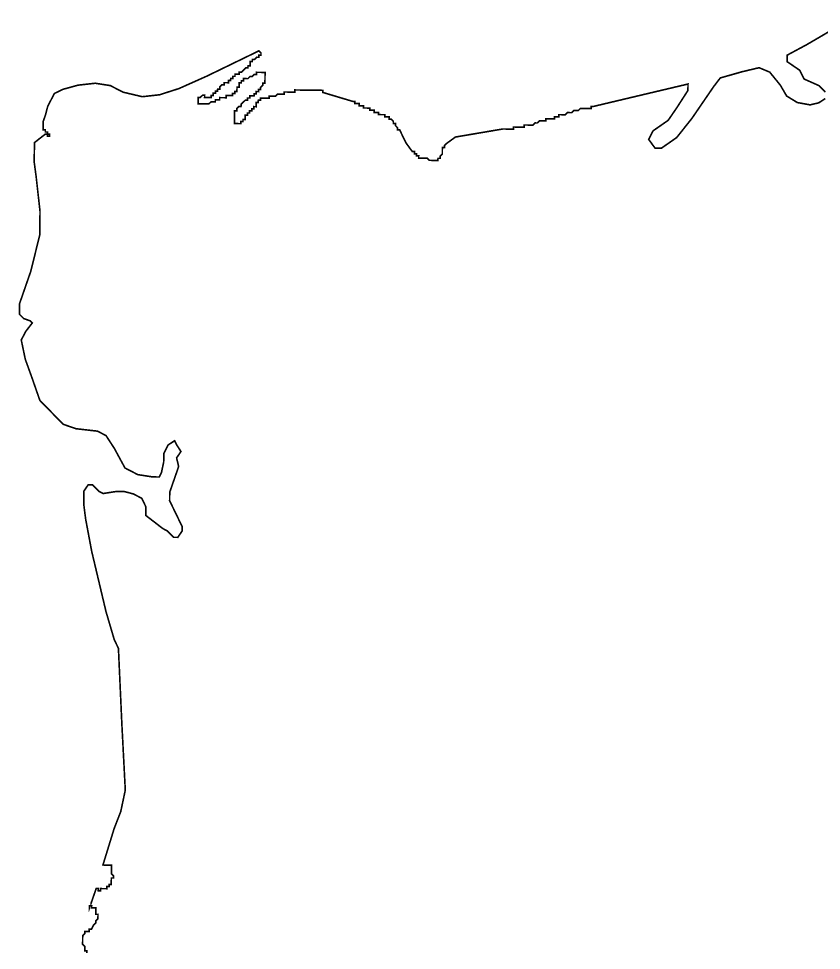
# Model space of a CAD drawing. Header units: metres. Extents: x 257673 to 289848, y 2129691 to 2228029.
# Drawn here: x 260395 to 261881, y 2166350 to 2168076 of the extents above; entities that cross this region are included whole.
import ezdxf

# ---------------------------------------------------------------- set-up
doc = ezdxf.new("R2010")
doc.units = ezdxf.units.M
doc.header["$MEASUREMENT"] = 0
doc.layers.add('HAZARDS LINE', color=1, linetype='Continuous')

msp = doc.modelspace()

# ---------------------------------------------------------------- linework, layer by layer
at = {"layer": 'HAZARDS LINE', "lineweight": 18}
for points in [[(261934, 2168074.3, 2.98, 2.98, 0), (261853.9, 2168027.5, 2.98, 2.98, 0), (261817.8, 2168008.1, 2.98, 2.98, 0), (261817.7, 2167996.2, 2.98, 2.98, 0), (261829.5, 2167988.1, 2.98, 2.98, 0), (261841.3, 2167980, 2.98, 2.98, 0), (261849.1, 2167964, 2.98, 2.98, 0), (261876.8, 2167951.7, 2.98, 2.98, 0), (261888.6, 2167939.6, 2.98, 2.98, 0)], [(261888.4, 2167927.7, 2.98, 2.98, 0), (261876.4, 2167919.9, 2.98, 2.98, 0), (261860.4, 2167916.1, 2.98, 2.98, 0), (261836.6, 2167920.4, 2.98, 2.98, 0), (261816.9, 2167932.5, 2.98, 2.98, 0), (261805.2, 2167952.6, 2.98, 2.98, 0), (261785.6, 2167976.7, 2.98, 2.98, 0), (261765.9, 2167984.9, 2.98, 2.98, 0), (261733.9, 2167977.3, 2.98, 2.98, 0), (261694, 2167965.9, 2.98, 2.98, 0), (261681.9, 2167950.1, 2.98, 2.98, 0), (261641.4, 2167890.9, 2.98, 2.98, 0), (261613.2, 2167855.5, 2.98, 2.98, 0), (261585.1, 2167835.9, 2.98, 2.98, 0), (261573.2, 2167836.1, 2.98, 2.98, 0), (261561.4, 2167852.1, 2.98, 2.98, 0), (261569.6, 2167868, 2.98, 2.98, 0), (261597.6, 2167887.5, 2.98, 2.98, 0), (261613.8, 2167911.2, 2.98, 2.98, 0), (261634.1, 2167942.7, 2.98, 2.98, 0), (261634.3, 2167954.7, 2.98, 2.98, 0), (261618.3, 2167950.9, 2.98, 2.98, 0), (261554.5, 2167935.8, 2.98, 2.98, 0), (261458.8, 2167913.1, 2.98, 2.98, 0), (261454.8, 2167913.1, 2.98, 2.98, 0), (261454.8, 2167909.1, 2.98, 2.98, 0), (261450.8, 2167909.2, 2.98, 2.98, 0), (261446.8, 2167909.2, 2.98, 2.98, 0), (261442.8, 2167909.3, 2.98, 2.98, 0), (261438.9, 2167909.3, 2.98, 2.98, 0), (261434.9, 2167909.4, 2.98, 2.98, 0), (261430.9, 2167905.4, 2.98, 2.98, 0), (261426.9, 2167905.5, 2.98, 2.98, 0), (261422.9, 2167905.5, 2.98, 2.98, 0), (261418.9, 2167901.6, 2.98, 2.98, 0), (261414.9, 2167901.7, 2.98, 2.98, 0), (261410.9, 2167901.7, 2.98, 2.98, 0), (261406.9, 2167897.8, 2.98, 2.98, 0), (261402.9, 2167897.8, 2.98, 2.98, 0), (261398.9, 2167897.9, 2.98, 2.98, 0), (261395, 2167897.9, 2.98, 2.98, 0), (261394.9, 2167894, 2.98, 2.98, 0), (261390.9, 2167894, 2.98, 2.98, 0), (261387, 2167894.1, 2.98, 2.98, 0), (261386.9, 2167890.1, 2.98, 2.98, 0), (261382.9, 2167890.1, 2.98, 2.98, 0), (261379, 2167890.2, 2.98, 2.98, 0), (261375, 2167890.2, 2.98, 2.98, 0), (261371, 2167890.3, 2.98, 2.98, 0), (261371, 2167886.3, 2.98, 2.98, 0), (261367, 2167886.3, 2.98, 2.98, 0), (261363, 2167886.4, 2.98, 2.98, 0), (261359, 2167886.4, 2.98, 2.98, 0), (261355, 2167882.5, 2.98, 2.98, 0), (261351, 2167882.6, 2.98, 2.98, 0), (261347, 2167878.6, 2.98, 2.98, 0), (261343, 2167878.7, 2.98, 2.98, 0), (261339.1, 2167878.7, 2.98, 2.98, 0), (261335.1, 2167878.8, 2.98, 2.98, 0), (261331.1, 2167878.8, 2.98, 2.98, 0), (261331.1, 2167874.8, 2.98, 2.98, 0), (261327.1, 2167874.9, 2.98, 2.98, 0), (261323.1, 2167874.9, 2.98, 2.98, 0), (261319.1, 2167875, 2.98, 2.98, 0), (261315.2, 2167875, 2.98, 2.98, 0), (261311.2, 2167875.1, 2.98, 2.98, 0), (261311.1, 2167871.1, 2.98, 2.98, 0), (261307.2, 2167871.2, 2.98, 2.98, 0), (261303.2, 2167871.2, 2.98, 2.98, 0), (261299.2, 2167871.3, 2.98, 2.98, 0), (261291.3, 2167871.4, 2.98, 2.98, 0), (261203.6, 2167856.5, 2.98, 2.98, 0), (261187.5, 2167844.8, 2.98, 2.98, 0), (261183.5, 2167840.9, 2.98, 2.98, 0), (261183.5, 2167836.9, 2.98, 2.98, 0), (261179.5, 2167836.9, 2.98, 2.98, 0), (261179.4, 2167833, 2.98, 2.98, 0), (261179.4, 2167829, 2.98, 2.98, 0), (261179.3, 2167825, 2.98, 2.98, 0), (261175.3, 2167821.1, 2.98, 2.98, 0), (261175.3, 2167817.1, 2.98, 2.98, 0), (261171.3, 2167817.1, 2.98, 2.98, 0), (261171.2, 2167813.2, 2.98, 2.98, 0), (261167.3, 2167813.2, 2.98, 2.98, 0), (261163.3, 2167813.3, 2.98, 2.98, 0), (261159.3, 2167813.3, 2.98, 2.98, 0), (261155.3, 2167813.4, 2.98, 2.98, 0), (261151.4, 2167817.4, 2.98, 2.98, 0), (261147.4, 2167817.4, 2.98, 2.98, 0), (261143.5, 2167817.5, 2.98, 2.98, 0), (261139.5, 2167817.5, 2.98, 2.98, 0), (261135.5, 2167817.6, 2.98, 2.98, 0), (261135.6, 2167821.6, 2.98, 2.98, 0), (261131.6, 2167821.6, 2.98, 2.98, 0), (261131.6, 2167825.6, 2.98, 2.98, 0), (261127.7, 2167825.6, 2.98, 2.98, 0), (261127.7, 2167829.6, 2.98, 2.98, 0), (261123.7, 2167829.7, 2.98, 2.98, 0), (261112, 2167845.7, 2.98, 2.98, 0), (261100.4, 2167869.7, 2.98, 2.98, 0), (261096.4, 2167869.8, 2.98, 2.98, 0), (261096.4, 2167873.7, 2.98, 2.98, 0), (261092.5, 2167877.8, 2.98, 2.98, 0), (261092.6, 2167881.7, 2.98, 2.98, 0), (261088.6, 2167881.8, 2.98, 2.98, 0), (261088.6, 2167885.8, 2.98, 2.98, 0), (261084.7, 2167889.8, 2.98, 2.98, 0), (261080.7, 2167889.8, 2.98, 2.98, 0), (261080.8, 2167893.8, 2.98, 2.98, 0), (261076.8, 2167893.9, 2.98, 2.98, 0), (261072.8, 2167893.9, 2.98, 2.98, 0), (261072.9, 2167897.9, 2.98, 2.98, 0), (261068.9, 2167897.9, 2.98, 2.98, 0), (261064.9, 2167898, 2.98, 2.98, 0), (261060.9, 2167898, 2.98, 2.98, 0), (261061, 2167902, 2.98, 2.98, 0), (261057, 2167902.1, 2.98, 2.98, 0), (261053, 2167902.1, 2.98, 2.98, 0), (261053.1, 2167906.1, 2.98, 2.98, 0), (261049.1, 2167906.1, 2.98, 2.98, 0), (261045.1, 2167906.2, 2.98, 2.98, 0), (261045.2, 2167910.2, 2.98, 2.98, 0), (261041.2, 2167910.2, 2.98, 2.98, 0), (261037.2, 2167910.3, 2.98, 2.98, 0), (261033.3, 2167910.3, 2.98, 2.98, 0), (261033.3, 2167914.3, 2.98, 2.98, 0), (261029.3, 2167914.3, 2.98, 2.98, 0), (261025.4, 2167914.4, 2.98, 2.98, 0), (261025.4, 2167918.4, 2.98, 2.98, 0), (261021.4, 2167918.4, 2.98, 2.98, 0), (261017.4, 2167918.5, 2.98, 2.98, 0), (261017.5, 2167922.4, 2.98, 2.98, 0), (261013.5, 2167922.5, 2.98, 2.98, 0), (260958.1, 2167939.1, 2.98, 2.98, 0), (260958.1, 2167943, 2.98, 2.98, 0), (260954.1, 2167943.1, 2.98, 2.98, 0), (260950.1, 2167943.1, 2.98, 2.98, 0), (260946.2, 2167943.2, 2.98, 2.98, 0), (260942.2, 2167943.2, 2.98, 2.98, 0), (260938.2, 2167943.3, 2.98, 2.98, 0), (260934.2, 2167943.3, 2.98, 2.98, 0), (260930.3, 2167943.4, 2.98, 2.98, 0), (260926.3, 2167943.4, 2.98, 2.98, 0), (260922.3, 2167943.5, 2.98, 2.98, 0), (260918.3, 2167943.5, 2.98, 2.98, 0), (260914.4, 2167943.6, 2.98, 2.98, 0), (260910.4, 2167943.6, 2.98, 2.98, 0), (260906.4, 2167943.7, 2.98, 2.98, 0), (260906.4, 2167939.7, 2.98, 2.98, 0), (260902.4, 2167939.7, 2.98, 2.98, 0), (260898.4, 2167939.8, 2.98, 2.98, 0), (260894.4, 2167939.8, 2.98, 2.98, 0), (260890.5, 2167939.9, 2.98, 2.98, 0), (260886.5, 2167939.9, 2.98, 2.98, 0), (260886.4, 2167936, 2.98, 2.98, 0), (260882.5, 2167936, 2.98, 2.98, 0), (260878.5, 2167936.1, 2.98, 2.98, 0), (260874.5, 2167936.1, 2.98, 2.98, 0), (260870.5, 2167932.2, 2.98, 2.98, 0), (260866.5, 2167932.2, 2.98, 2.98, 0), (260862.5, 2167932.3, 2.98, 2.98, 0), (260858.6, 2167932.3, 2.98, 2.98, 0), (260858.5, 2167928.4, 2.98, 2.98, 0), (260854.5, 2167928.4, 2.98, 2.98, 0), (260850.6, 2167928.4, 2.98, 2.98, 0), (260846.6, 2167928.5, 2.98, 2.98, 0), (260842.6, 2167928.5, 2.98, 2.98, 0), (260842.6, 2167924.6, 2.98, 2.98, 0), (260838.6, 2167924.6, 2.98, 2.98, 0), (260838.5, 2167920.6, 2.98, 2.98, 0), (260834.6, 2167920.7, 2.98, 2.98, 0), (260834.5, 2167916.7, 2.98, 2.98, 0), (260834.5, 2167912.7, 2.98, 2.98, 0), (260830.5, 2167912.8, 2.98, 2.98, 0), (260830.4, 2167908.8, 2.98, 2.98, 0), (260826.5, 2167908.9, 2.98, 2.98, 0), (260826.4, 2167904.9, 2.98, 2.98, 0), (260822.4, 2167904.9, 2.98, 2.98, 0), (260822.4, 2167901, 2.98, 2.98, 0), (260818.4, 2167901, 2.98, 2.98, 0), (260818.4, 2167897, 2.98, 2.98, 0), (260814.4, 2167897.1, 2.98, 2.98, 0), (260814.3, 2167893.1, 2.98, 2.98, 0), (260814.3, 2167889.1, 2.98, 2.98, 0), (260810.3, 2167889.2, 2.98, 2.98, 0), (260810.3, 2167885.2, 2.98, 2.98, 0), (260806.3, 2167885.2, 2.98, 2.98, 0), (260806.2, 2167881.3, 2.98, 2.98, 0), (260802.3, 2167881.3, 2.98, 2.98, 0), (260798.3, 2167881.4, 2.98, 2.98, 0), (260794.3, 2167881.4, 2.98, 2.98, 0), (260794.4, 2167885.4, 2.98, 2.98, 0), (260794.4, 2167889.4, 2.98, 2.98, 0), (260794.5, 2167893.3, 2.98, 2.98, 0), (260794.5, 2167897.3, 2.98, 2.98, 0), (260794.6, 2167901.3, 2.98, 2.98, 0), (260794.6, 2167905.3, 2.98, 2.98, 0), (260798.6, 2167905.2, 2.98, 2.98, 0), (260798.6, 2167909.2, 2.98, 2.98, 0), (260802.6, 2167913.1, 2.98, 2.98, 0), (260806.6, 2167913.1, 2.98, 2.98, 0), (260806.7, 2167917.1, 2.98, 2.98, 0), (260810.7, 2167921, 2.98, 2.98, 0), (260814.7, 2167924.9, 2.98, 2.98, 0), (260818.7, 2167924.9, 2.98, 2.98, 0), (260818.7, 2167928.8, 2.98, 2.98, 0), (260822.7, 2167928.8, 2.98, 2.98, 0), (260822.8, 2167932.8, 2.98, 2.98, 0), (260826.7, 2167932.7, 2.98, 2.98, 0), (260830.7, 2167932.7, 2.98, 2.98, 0), (260830.8, 2167936.6, 2.98, 2.98, 0), (260834.7, 2167936.6, 2.98, 2.98, 0), (260834.8, 2167940.6, 2.98, 2.98, 0), (260838.8, 2167940.5, 2.98, 2.98, 0), (260838.8, 2167944.5, 2.98, 2.98, 0), (260842.8, 2167944.5, 2.98, 2.98, 0), (260842.8, 2167948.4, 2.98, 2.98, 0), (260846.9, 2167952.4, 2.98, 2.98, 0), (260846.9, 2167956.3, 2.98, 2.98, 0), (260850.9, 2167956.3, 2.98, 2.98, 0), (260850.9, 2167960.3, 2.98, 2.98, 0), (260851, 2167964.2, 2.98, 2.98, 0), (260851, 2167968.2, 2.98, 2.98, 0), (260851.1, 2167972.2, 2.98, 2.98, 0), (260851.1, 2167976.2, 2.98, 2.98, 0), (260847.2, 2167976.2, 2.98, 2.98, 0), (260843.2, 2167976.3, 2.98, 2.98, 0), (260839.2, 2167976.3, 2.98, 2.98, 0), (260835.2, 2167976.4, 2.98, 2.98, 0), (260835.2, 2167972.4, 2.98, 2.98, 0), (260831.2, 2167972.4, 2.98, 2.98, 0), (260827.2, 2167968.5, 2.98, 2.98, 0), (260823.2, 2167968.6, 2.98, 2.98, 0), (260819.2, 2167964.6, 2.98, 2.98, 0), (260815.2, 2167964.7, 2.98, 2.98, 0), (260811.2, 2167964.7, 2.98, 2.98, 0), (260811.2, 2167960.7, 2.98, 2.98, 0), (260807.2, 2167960.8, 2.98, 2.98, 0), (260807.2, 2167956.8, 2.98, 2.98, 0), (260803.2, 2167956.9, 2.98, 2.98, 0), (260803.1, 2167952.9, 2.98, 2.98, 0), (260803.1, 2167948.9, 2.98, 2.98, 0), (260799.1, 2167949, 2.98, 2.98, 0), (260799.1, 2167945, 2.98, 2.98, 0), (260799, 2167941, 2.98, 2.98, 0), (260795, 2167941.1, 2.98, 2.98, 0), (260795, 2167937.1, 2.98, 2.98, 0), (260791, 2167937.1, 2.98, 2.98, 0), (260791, 2167933.2, 2.98, 2.98, 0), (260787, 2167933.2, 2.98, 2.98, 0), (260783, 2167933.3, 2.98, 2.98, 0), (260779, 2167933.3, 2.98, 2.98, 0), (260779, 2167929.3, 2.98, 2.98, 0), (260775, 2167929.4, 2.98, 2.98, 0), (260771, 2167929.4, 2.98, 2.98, 0), (260767.1, 2167929.5, 2.98, 2.98, 0), (260767, 2167925.5, 2.98, 2.98, 0), (260763, 2167925.5, 2.98, 2.98, 0), (260759.1, 2167925.6, 2.98, 2.98, 0), (260759, 2167921.6, 2.98, 2.98, 0), (260755, 2167921.7, 2.98, 2.98, 0), (260751.1, 2167921.7, 2.98, 2.98, 0), (260747, 2167917.8, 2.98, 2.98, 0), (260743.1, 2167917.8, 2.98, 2.98, 0), (260739.1, 2167917.9, 2.98, 2.98, 0), (260735.1, 2167917.9, 2.98, 2.98, 0), (260731.1, 2167918, 2.98, 2.98, 0), (260727.2, 2167918, 2.98, 2.98, 0), (260727.2, 2167922, 2.98, 2.98, 0), (260727.3, 2167926, 2.98, 2.98, 0), (260727.3, 2167930, 2.98, 2.98, 0), (260731.3, 2167929.9, 2.98, 2.98, 0), (260735.3, 2167933.8, 2.98, 2.98, 0), (260739.3, 2167933.8, 2.98, 2.98, 0), (260739.2, 2167929.8, 2.98, 2.98, 0), (260743.2, 2167929.8, 2.98, 2.98, 0), (260747.2, 2167929.7, 2.98, 2.98, 0), (260751.2, 2167929.7, 2.98, 2.98, 0), (260751.2, 2167933.6, 2.98, 2.98, 0), (260755.2, 2167933.6, 2.98, 2.98, 0), (260755.2, 2167937.6, 2.98, 2.98, 0), (260759.2, 2167937.5, 2.98, 2.98, 0), (260759.3, 2167941.5, 2.98, 2.98, 0), (260763.2, 2167941.4, 2.98, 2.98, 0), (260763.3, 2167945.4, 2.98, 2.98, 0), (260767.3, 2167945.4, 2.98, 2.98, 0), (260767.3, 2167949.4, 2.98, 2.98, 0), (260771.3, 2167953.3, 2.98, 2.98, 0), (260775.3, 2167953.2, 2.98, 2.98, 0), (260775.4, 2167957.2, 2.98, 2.98, 0), (260779.3, 2167957.2, 2.98, 2.98, 0), (260783.3, 2167957.1, 2.98, 2.98, 0), (260783.4, 2167961.1, 2.98, 2.98, 0), (260787.3, 2167961, 2.98, 2.98, 0), (260787.4, 2167965, 2.98, 2.98, 0), (260791.4, 2167965, 2.98, 2.98, 0), (260791.4, 2167968.9, 2.98, 2.98, 0), (260795.4, 2167968.9, 2.98, 2.98, 0), (260795.4, 2167972.9, 2.98, 2.98, 0), (260799.4, 2167972.8, 2.98, 2.98, 0), (260803.4, 2167972.8, 2.98, 2.98, 0), (260803.4, 2167976.8, 2.98, 2.98, 0), (260807.4, 2167976.7, 2.98, 2.98, 0), (260811.4, 2167980.6, 2.98, 2.98, 0), (260815.5, 2167984.6, 2.98, 2.98, 0), (260819.4, 2167984.5, 2.98, 2.98, 0), (260819.5, 2167988.5, 2.98, 2.98, 0), (260823.5, 2167988.4, 2.98, 2.98, 0), (260823.5, 2167992.4, 2.98, 2.98, 0), (260823.5, 2167996.4, 2.98, 2.98, 0), (260827.5, 2167996.3, 2.98, 2.98, 0), (260827.6, 2168000.3, 2.98, 2.98, 0), (260831.5, 2168000.3, 2.98, 2.98, 0), (260835.6, 2168004.2, 2.98, 2.98, 0), (260839.6, 2168004.1, 2.98, 2.98, 0), (260839.6, 2168008.1, 2.98, 2.98, 0), (260843.6, 2168008.1, 2.98, 2.98, 0), (260843.6, 2168012.1, 2.98, 2.98, 0), (260839.7, 2168016.1, 2.98, 2.98, 0), (260743.7, 2167969.5, 2.98, 2.98, 0), (260691.7, 2167946.3, 2.98, 2.98, 0), (260655.8, 2167934.8, 2.98, 2.98, 0), (260623.9, 2167931.2, 2.98, 2.98, 0), (260588.2, 2167939.6, 2.98, 2.98, 0), (260564.5, 2167951.8, 2.98, 2.98, 0), (260536.7, 2167956.1, 2.98, 2.98, 0), (260504.9, 2167952.6, 2.98, 2.98, 0), (260477, 2167944.9, 2.98, 2.98, 0), (260461, 2167937.2, 2.98, 2.98, 0), (260448.7, 2167913.5, 2.98, 2.98, 0), (260444.6, 2167897.6, 2.98, 2.98, 0), (260440.4, 2167885.7, 2.98, 2.98, 0), (260440.3, 2167869.8, 2.98, 2.98, 0), (260444.2, 2167869.8, 2.98, 2.98, 0), (260444.2, 2167865.8, 2.98, 2.98, 0), (260448.2, 2167865.8, 2.98, 2.98, 0), (260448.1, 2167861.8, 2.98, 2.98, 0), (260452.1, 2167861.7, 2.98, 2.98, 0), (260452, 2167857.8, 2.98, 2.98, 0), (260448.1, 2167857.8, 2.98, 2.98, 0), (260448.1, 2167861.8, 2.98, 2.98, 0), (260444.1, 2167861.8, 2.98, 2.98, 0), (260424.1, 2167846.2, 2.98, 2.98, 0), (260423.9, 2167830.3, 2.98, 2.98, 0), (260423.6, 2167810.4, 2.98, 2.98, 0), (260427.3, 2167782.5, 2.98, 2.98, 0), (260434.4, 2167718.8, 2.98, 2.98, 0), (260433.9, 2167675, 2.98, 2.98, 0), (260417.2, 2167607.6, 2.98, 2.98, 0), (260396.6, 2167548.2, 2.98, 2.98, 0), (260396.3, 2167528.3, 2.98, 2.98, 0), (260404.2, 2167520.3, 2.98, 2.98, 0), (260416, 2167516.2, 2.98, 2.98, 0), (260420, 2167512.1, 2.98, 2.98, 0), (260407.9, 2167496.4, 2.98, 2.98, 0), (260399.7, 2167480.6, 2.98, 2.98, 0), (260407.2, 2167444.7, 2.98, 2.98, 0), (260418.8, 2167412.7, 2.98, 2.98, 0), (260434.1, 2167368.8, 2.98, 2.98, 0), (260457.7, 2167344.6, 2.98, 2.98, 0), (260477.3, 2167324.5, 2.98, 2.98, 0), (260501.1, 2167316.3, 2.98, 2.98, 0), (260540.8, 2167311.8, 2.98, 2.98, 0), (260556.6, 2167303.6, 2.98, 2.98, 0), (260572.2, 2167279.6, 2.98, 2.98, 0), (260591.7, 2167243.6, 2.98, 2.98, 0), (260615.4, 2167231.3, 2.98, 2.98, 0), (260643.2, 2167227, 2.98, 2.98, 0), (260655.1, 2167226.9, 2.98, 2.98, 0), (260659.2, 2167234.8, 2.98, 2.98, 0), (260663.4, 2167254.6, 2.98, 2.98, 0), (260663.6, 2167270.5, 2.98, 2.98, 0), (260671.7, 2167286.3, 2.98, 2.98, 0), (260683.7, 2167294.1, 2.98, 2.98, 0), (260687.6, 2167286.1, 2.98, 2.98, 0), (260695.4, 2167274.1, 2.98, 2.98, 0), (260687.3, 2167262.3, 2.98, 2.98, 0), (260691.1, 2167246.3, 2.98, 2.98, 0), (260674.6, 2167198.8, 2.98, 2.98, 0), (260674.4, 2167182.9, 2.98, 2.98, 0), (260682.2, 2167166.9, 2.98, 2.98, 0), (260697.7, 2167134.9, 2.98, 2.98, 0), (260697.6, 2167126.9, 2.98, 2.98, 0), (260689.5, 2167115.1, 2.98, 2.98, 0), (260681.6, 2167115.2, 2.98, 2.98, 0), (260669.8, 2167127.3, 2.98, 2.98, 0), (260661.9, 2167131.3, 2.98, 2.98, 0), (260646.1, 2167143.5, 2.98, 2.98, 0), (260630.4, 2167155.6, 2.98, 2.98, 0), (260630.5, 2167171.5, 2.98, 2.98, 0), (260622.8, 2167187.5, 2.98, 2.98, 0), (260607, 2167195.6, 2.98, 2.98, 0), (260591.1, 2167199.8, 2.98, 2.98, 0), (260575.2, 2167200, 2.98, 2.98, 0), (260551.3, 2167196.3, 2.98, 2.98, 0), (260543.4, 2167200.4, 2.98, 2.98, 0), (260531.6, 2167212.5, 2.98, 2.98, 0), (260523.7, 2167212.6, 2.98, 2.98, 0), (260515.6, 2167200.7, 2.98, 2.98, 0), (260515.3, 2167176.9, 2.98, 2.98, 0), (260518.9, 2167149, 2.98, 2.98, 0), (260530.1, 2167089.2, 2.98, 2.98, 0), (260556.6, 2166977.5, 2.98, 2.98, 0), (260571.9, 2166925.6, 2.98, 2.98, 0), (260579.6, 2166909.6, 2.98, 2.98, 0), (260585.9, 2166770.3, 2.98, 2.98, 0), (260592.3, 2166647, 2.98, 2.98, 0), (260583.9, 2166607.3, 2.98, 2.98, 0), (260571.6, 2166575.6, 2.98, 2.98, 0), (260550.9, 2166508.3, 2.98, 2.98, 0), (260554.8, 2166508.2, 2.98, 2.98, 0), (260558.8, 2166508.2, 2.98, 2.98, 0), (260562.8, 2166508.1, 2.98, 2.98, 0), (260566.8, 2166508.1, 2.98, 2.98, 0), (260566.7, 2166504.1, 2.98, 2.98, 0), (260566.7, 2166500.1, 2.98, 2.98, 0), (260566.6, 2166496.2, 2.98, 2.98, 0), (260566.6, 2166492.2, 2.98, 2.98, 0), (260570.5, 2166488.2, 2.98, 2.98, 0), (260570.4, 2166484.2, 2.98, 2.98, 0), (260566.5, 2166484.2, 2.98, 2.98, 0), (260566.4, 2166480.2, 2.98, 2.98, 0), (260566.4, 2166476.3, 2.98, 2.98, 0), (260566.3, 2166472.3, 2.98, 2.98, 0), (260562.4, 2166472.3, 2.98, 2.98, 0), (260562.3, 2166468.4, 2.98, 2.98, 0), (260558.3, 2166468.4, 2.98, 2.98, 0), (260558.3, 2166464.4, 2.98, 2.98, 0), (260554.3, 2166464.5, 2.98, 2.98, 0), (260550.3, 2166464.5, 2.98, 2.98, 0), (260546.4, 2166464.6, 2.98, 2.98, 0), (260546.3, 2166460.6, 2.98, 2.98, 0), (260542.3, 2166460.7, 2.98, 2.98, 0), (260542.4, 2166464.6, 2.98, 2.98, 0), (260538.4, 2166464.7, 2.98, 2.98, 0), (260526, 2166429, 2.98, 2.98, 0), (260526.1, 2166433, 2.98, 2.98, 0), (260530.1, 2166433, 2.98, 2.98, 0), (260530, 2166429, 2.98, 2.98, 0), (260534, 2166428.9, 2.98, 2.98, 0), (260538, 2166428.9, 2.98, 2.98, 0), (260537.9, 2166424.9, 2.98, 2.98, 0), (260537.9, 2166420.9, 2.98, 2.98, 0), (260537.8, 2166417, 2.98, 2.98, 0), (260541.8, 2166416.9, 2.98, 2.98, 0), (260541.7, 2166412.9, 2.98, 2.98, 0), (260541.7, 2166409, 2.98, 2.98, 0), (260537.7, 2166405, 2.98, 2.98, 0), (260537.6, 2166401.1, 2.98, 2.98, 0), (260533.6, 2166397.1, 2.98, 2.98, 0), (260529.5, 2166389.2, 2.98, 2.98, 0), (260525.5, 2166389.3, 2.98, 2.98, 0), (260525.5, 2166385.3, 2.98, 2.98, 0), (260521.5, 2166385.3, 2.98, 2.98, 0), (260517.5, 2166385.4, 2.98, 2.98, 0), (260517.5, 2166381.4, 2.98, 2.98, 0), (260513.5, 2166377.5, 2.98, 2.98, 0), (260513.4, 2166373.5, 2.98, 2.98, 0), (260513.4, 2166369.5, 2.98, 2.98, 0), (260513.3, 2166365.6, 2.98, 2.98, 0), (260513.3, 2166361.6, 2.98, 2.98, 0), (260517.2, 2166357.6, 2.98, 2.98, 0), (260517.2, 2166353.6, 2.98, 2.98, 0), (260517.1, 2166349.6, 2.98, 2.98, 0), (260521.1, 2166349.6, 2.98, 2.98, 0), (260521, 2166345.6, 2.98, 2.98, 0)]]:
    msp.add_lwpolyline(points, format="xyseb", dxfattribs=at)

doc.saveas('drawing.dxf')
